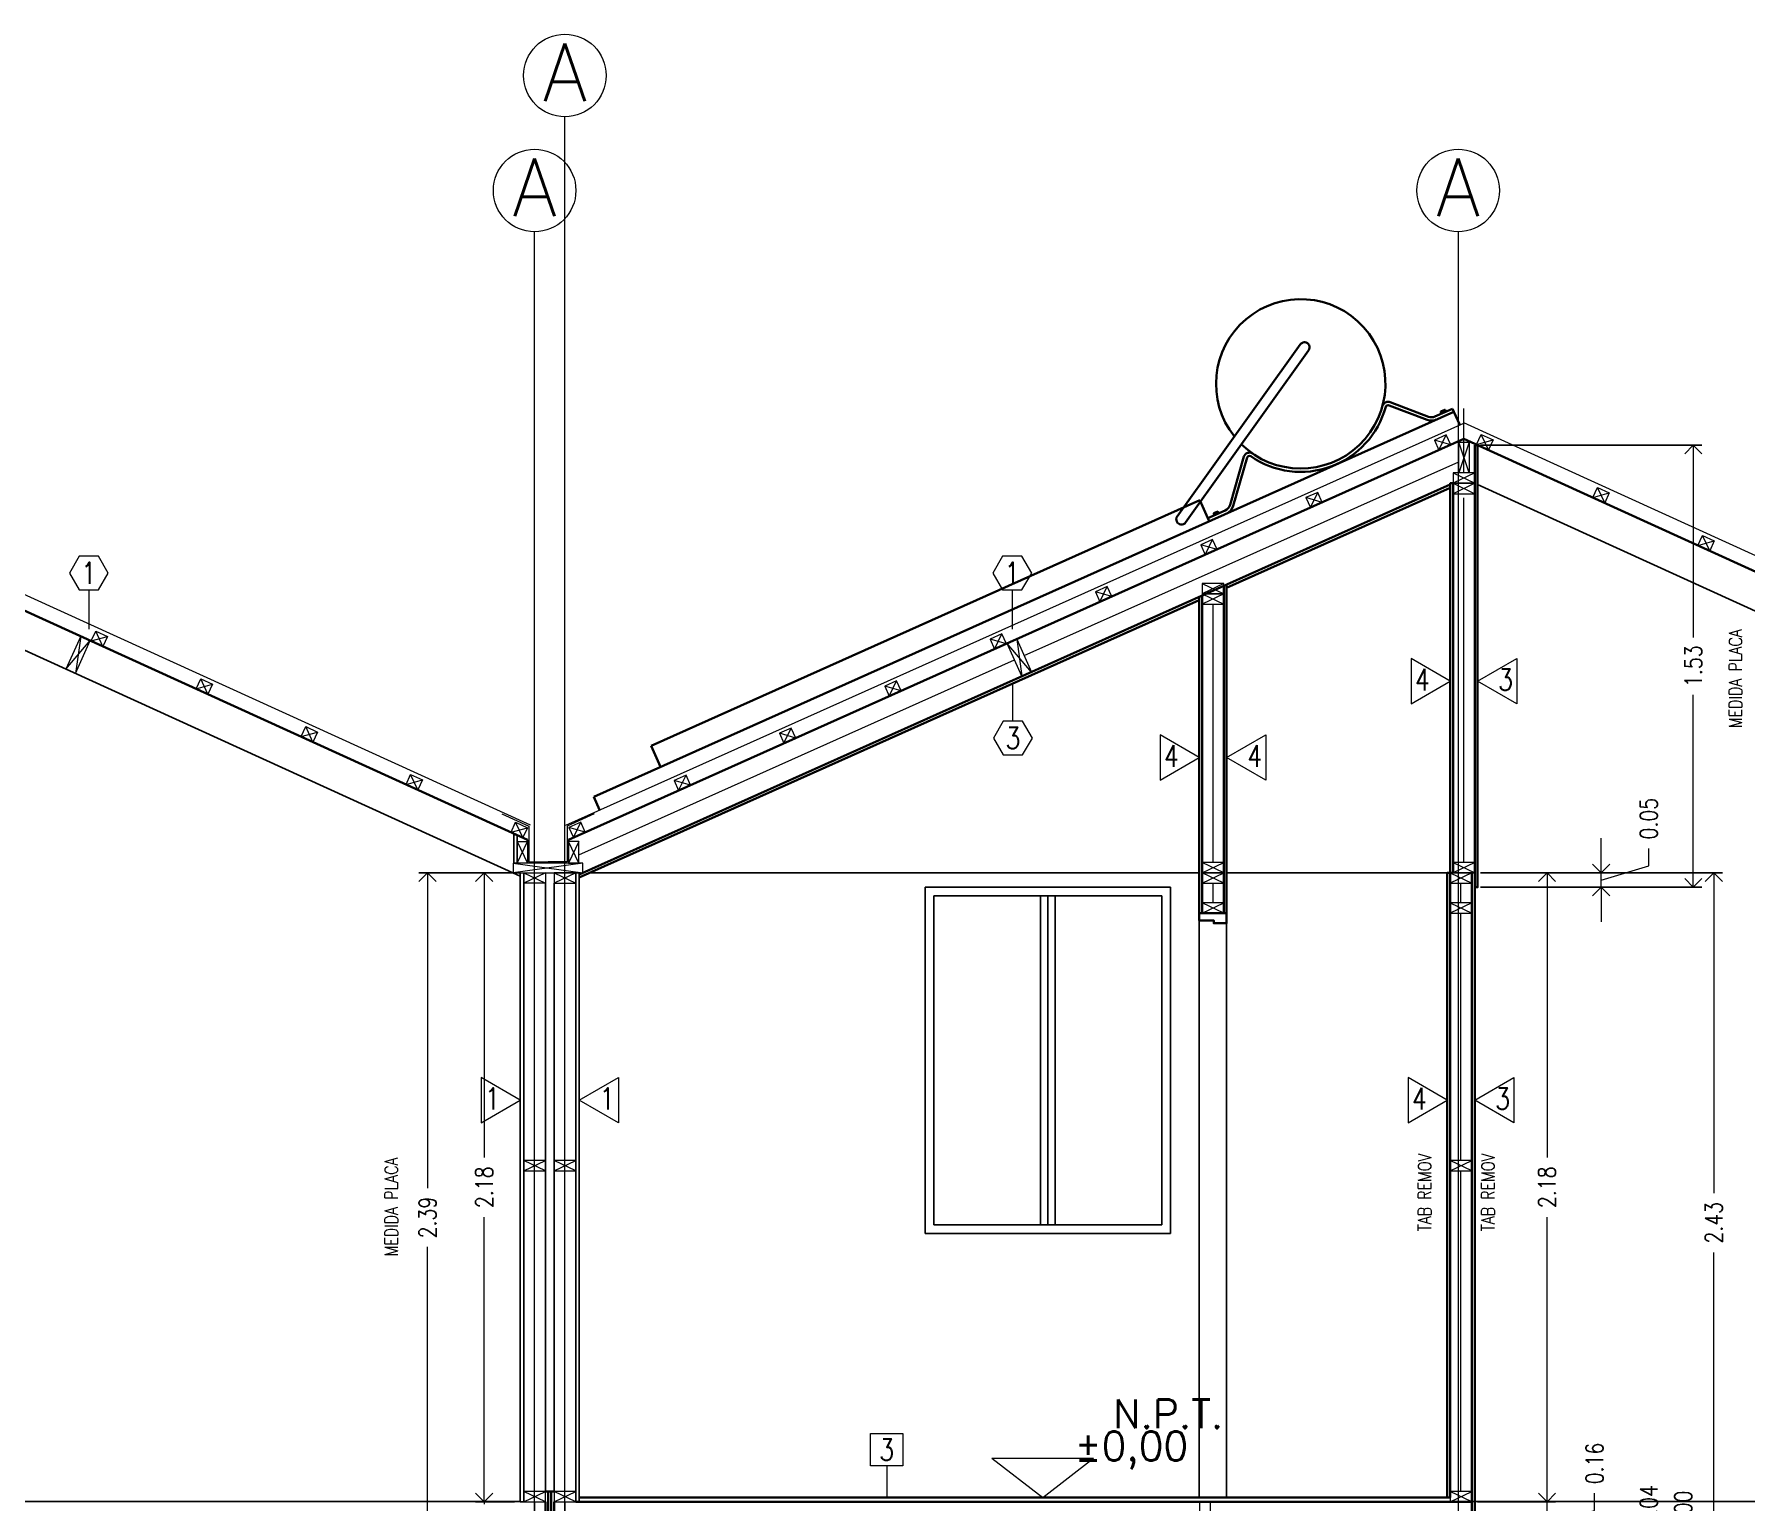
# Model space of a CAD drawing. Header units: metres. Extents: x -2 to 612, y -64 to 156.
# Drawn here: x 461.96 to 467.89, y 9.09 to 14.18 of the extents above; entities that cross this region are included whole.
import ezdxf
from ezdxf.enums import TextEntityAlignment as Align

# ---------------------------------------------------------------- set-up
doc = ezdxf.new("R2010")
doc.units = ezdxf.units.M
doc.header["$LTSCALE"] = 5
doc.header["$MEASUREMENT"] = 0
doc.layers.get('0').update_dxf_attribs({"color": 30})
doc.layers.get('DEFPOINTS').update_dxf_attribs({"color": 210})
doc.layers.add('_AUX', color=210, linetype='Continuous', lineweight=18, plot=False)
for name, color, linetype, lineweight in [('A-ANNO-DIMS', 3, 'Continuous', 18), ('A-ANNO-SYMB', 3, 'Continuous', 18), ('A-ANNO-TEXT', 3, 'Continuous', 18), ('A-DETL-MCUT', 4, 'Continuous', 25), ('A-ELEV-MBE1', 7, 'Continuous', 35), ('A-ELEV-MBE2', 4, 'Continuous', 25), ('A-SECT-MCUT', 7, 'Continuous', 35), ('A-WALL-PATT', 8, 'Continuous', 18), ('A-WALL-STUD', 3, 'Continuous', 18)]:
    doc.layers.add(name, color=color, linetype=linetype, lineweight=lineweight)
doc.styles.add('E-ROMANS', font='romans.shx', dxfattribs={"width": 0.8})
doc.dimstyles.new('E-0050_ARW_12', dxfattribs={"dimscale": 0.001, "dimtxt": 60, "dimasz": 60, "dimexe": 30, "dimexo": 20, "dimgap": 30, "dimtad": 0, "dimzin": 0, "dimdsep": 46, "dimtxsty": 'E-ROMANS', "dimblk": 'OPEN90', "dimcen": 30, "dimclrd": 256, "dimclre": 256, "dimclrt": 256, "dimadec": 0, "dimazin": 0, "dimtfac": 1, "dimtmove": 1, "dimatfit": 3, "dimldrblk": 'OPEN90', "dimfxl": 1, "dimtfill": 1, "dimtolj": 1, "dimtzin": 0, "dimlwd": -1, "dimarcsym": 0})

# ---------------------------------------------------------------- blocks, each defined once
blk = doc.blocks.new('_Open90')
at = {"color": 0, "linetype": 'ByBlock', "lineweight": -2}
for p, q in [((0, 0), (-1, 0)), ((-0.5, 0.5), (0, 0)), ((0, 0), (-0.5, -0.5))]:
    blk.add_line(p, q, dxfattribs=at)
blk = doc.blocks.new('*D919')
at = {"layer": 'A-ANNO-DIMS', "transparency": 16777216}
for p, q in [((467.2023, 9.1505), (467.2023, 9.2105)), ((467.2023, 8.9305), (467.2023, 9.0905)), ((467.2023, 8.9305), (467.2023, 9.0905)), ((467.3673, 9.06), (467.3673, 9.12)), ((467.2023, 9.0105), (467.3673, 9.06)), ((467.2023, 8.8705), (467.2023, 8.8105))]:
    blk.add_line(p, q, dxfattribs=at)
at = {"layer": 'A-ANNO-DIMS', "lineweight": -2, "transparency": 16777216}
for p, q in [((466.9616, 9.0905), (467.2323, 9.0905)), ((466.9616, 8.9305), (467.2323, 8.9305))]:
    blk.add_line(p, q, dxfattribs=at)
at = {"layer": 'DEFPOINTS', "color": 0, "transparency": 16777216}
for p in [(466.9416, 9.0905), (467.2023, 9.0905), (466.9416, 8.9305)]:
    blk.add_point(p, dxfattribs=at)
at = {"layer": 'A-ANNO-DIMS', "transparency": 16777216, "xscale": 0.06, "yscale": 0.06, "zscale": 0.06}
for p, rotation in [((467.2023, 9.0905), 270), ((467.2023, 8.9305), 90)]:
    blk.add_blockref('_Open90', p, dxfattribs=dict(at, rotation=rotation))
at = {"layer": 'A-ANNO-DIMS', "transparency": 16777216, "insert": (467.3673, 9.2231), "char_height": 0.06, "attachment_point": 5, "rotation": 90, "style": 'E-ROMANS', "bg_fill": 3, "box_fill_scale": 1.25, "bg_fill_color": 256, "bg_fill_true_color": 13158600, "bg_fill_transparency": 0}
blk.add_mtext('\\A1;0.16', dxfattribs=at)
blk = doc.blocks.new('*D920')
at = {"layer": 'A-ANNO-DIMS', "lineweight": -2, "transparency": 16777216}
for p, q in [((466.9716, 11.2705), (467.2323, 11.2705)), ((466.9616, 9.0905), (467.2323, 9.0905))]:
    blk.add_line(p, q, dxfattribs=at)
at = {"layer": 'A-ANNO-DIMS', "transparency": 16777216}
for p, q in [((467.2023, 11.2105), (467.2023, 10.2836)), ((467.2023, 9.1505), (467.2023, 10.0773))]:
    blk.add_line(p, q, dxfattribs=at)
at = {"layer": 'DEFPOINTS', "color": 0, "transparency": 16777216}
for p in [(466.9516, 11.2705), (467.2023, 11.2705), (466.9416, 9.0905)]:
    blk.add_point(p, dxfattribs=at)
at = {"layer": 'A-ANNO-DIMS', "transparency": 16777216, "xscale": 0.06, "yscale": 0.06, "zscale": 0.06}
for p, rotation in [((467.2023, 11.2705), 90), ((467.2023, 9.0905), 270)]:
    blk.add_blockref('_Open90', p, dxfattribs=dict(at, rotation=rotation))
at = {"layer": 'A-ANNO-DIMS', "transparency": 16777216, "insert": (467.2023, 10.1805), "char_height": 0.06, "attachment_point": 5, "rotation": 90, "style": 'E-ROMANS', "bg_fill": 3, "box_fill_scale": 1.25, "bg_fill_color": 256, "bg_fill_true_color": 13158600, "bg_fill_transparency": 0}
blk.add_mtext('\\A1;2.18', dxfattribs=at)
blk = doc.blocks.new('*D1562')
at = {"layer": 'A-ANNO-DIMS', "lineweight": -2, "transparency": 16777216}
for p, q in [((466.9716, 12.7529), (467.7396, 12.7529)), ((466.9816, 11.2205), (467.7396, 11.2205))]:
    blk.add_line(p, q, dxfattribs=at)
at = {"layer": 'A-ANNO-DIMS', "transparency": 16777216}
for p, q in [((467.7096, 12.6929), (467.7096, 12.0864)), ((467.7096, 11.2805), (467.7096, 11.887))]:
    blk.add_line(p, q, dxfattribs=at)
at = {"layer": 'DEFPOINTS', "color": 0, "transparency": 16777216}
for p in [(466.9516, 12.7529), (467.7096, 12.7529), (466.9616, 11.2205)]:
    blk.add_point(p, dxfattribs=at)
at = {"layer": 'A-ANNO-DIMS', "transparency": 16777216, "xscale": 0.06, "yscale": 0.06, "zscale": 0.06}
for p, rotation in [((467.7096, 12.7529), 90), ((467.7096, 11.2205), 270)]:
    blk.add_blockref('_Open90', p, dxfattribs=dict(at, rotation=rotation))
at = {"layer": 'A-ANNO-DIMS', "transparency": 16777216, "insert": (467.7096, 11.9867), "char_height": 0.06, "attachment_point": 5, "rotation": 90, "style": 'E-ROMANS', "bg_fill": 3, "box_fill_scale": 1.25, "bg_fill_color": 256, "bg_fill_true_color": 13158600, "bg_fill_transparency": 0}
blk.add_mtext('\\A1;1.53', dxfattribs=at)
blk = doc.blocks.new('*D1177')
at = {"layer": 'A-ANNO-DIMS', "transparency": 16777216}
for p, q in [((467.5098, 8.9045), (467.5098, 8.9645)), ((467.6748, 8.894), (467.6748, 8.954)), ((467.5098, 8.8445), (467.6748, 8.894)), ((467.5098, 8.7845), (467.5098, 8.7245))]:
    blk.add_line(p, q, dxfattribs=at)
at = {"layer": 'A-ANNO-DIMS', "lineweight": -2, "transparency": 16777216}
blk.add_line((466.9716, 8.8445), (467.5398, 8.8445), dxfattribs=at)
blk.add_line((466.9716, 8.8445), (467.5398, 8.8445), dxfattribs=at)
at = {"layer": 'DEFPOINTS', "color": 0, "transparency": 16777216}
for p in [(466.9516, 8.8445), (466.9516, 8.8445), (467.5098, 8.8445)]:
    blk.add_point(p, dxfattribs=at)
at = {"layer": 'A-ANNO-DIMS', "transparency": 16777216, "xscale": 0.06, "yscale": 0.06, "zscale": 0.06}
for rotation in [270, 90]:
    blk.add_blockref('_Open90', (467.5098, 8.8445), dxfattribs=dict(at, rotation=rotation))
at = {"layer": 'A-ANNO-DIMS', "transparency": 16777216, "insert": (467.6748, 9.0571), "char_height": 0.06, "attachment_point": 5, "rotation": 90, "style": 'E-ROMANS', "bg_fill": 3, "box_fill_scale": 1.25, "bg_fill_color": 256, "bg_fill_true_color": 13158600, "bg_fill_transparency": 0}
blk.add_mtext('\\A1;0.00', dxfattribs=at)
blk = doc.blocks.new('*D521')
at = {"layer": 'A-ANNO-DIMS', "transparency": 16777216}
for p, q in [((467.39, 8.9405), (467.39, 9.0005)), ((467.555, 8.912), (467.555, 8.972)), ((467.39, 8.8625), (467.555, 8.912)), ((467.39, 8.8445), (467.39, 8.8805)), ((467.39, 8.8445), (467.39, 8.8805)), ((467.39, 8.7845), (467.39, 8.7245))]:
    blk.add_line(p, q, dxfattribs=at)
at = {"layer": 'A-ANNO-DIMS', "lineweight": -2, "transparency": 16777216}
for p, q in [((466.9716, 8.8805), (467.42, 8.8805)), ((466.9716, 8.8445), (467.42, 8.8445))]:
    blk.add_line(p, q, dxfattribs=at)
at = {"layer": 'DEFPOINTS', "color": 0, "transparency": 16777216}
for p in [(466.9516, 8.8805), (466.9516, 8.8445), (467.39, 8.8805)]:
    blk.add_point(p, dxfattribs=at)
at = {"layer": 'A-ANNO-DIMS', "transparency": 16777216, "xscale": 0.06, "yscale": 0.06, "zscale": 0.06}
for p, rotation in [((467.39, 8.8805), 270), ((467.39, 8.8445), 90)]:
    blk.add_blockref('_Open90', p, dxfattribs=dict(at, rotation=rotation))
at = {"layer": 'A-ANNO-DIMS', "transparency": 16777216, "insert": (467.555, 9.0762), "char_height": 0.06, "attachment_point": 5, "rotation": 90, "style": 'E-ROMANS', "bg_fill": 3, "box_fill_scale": 1.25, "bg_fill_color": 256, "bg_fill_true_color": 13158600, "bg_fill_transparency": 0}
blk.add_mtext('\\A1;0.04', dxfattribs=at)
blk = doc.blocks.new('*D522')
at = {"layer": 'A-ANNO-DIMS', "lineweight": -2, "transparency": 16777216}
for p, q in [((466.9716, 11.2705), (467.8106, 11.2705)), ((466.9716, 8.8445), (467.8106, 8.8445))]:
    blk.add_line(p, q, dxfattribs=at)
at = {"layer": 'A-ANNO-DIMS', "transparency": 16777216}
for p, q in [((467.7806, 11.2105), (467.7806, 10.1606)), ((467.7806, 8.9045), (467.7806, 9.9543))]:
    blk.add_line(p, q, dxfattribs=at)
at = {"layer": 'DEFPOINTS', "color": 0, "transparency": 16777216}
for p in [(466.9516, 11.2705), (467.7806, 11.2705), (466.9516, 8.8445)]:
    blk.add_point(p, dxfattribs=at)
at = {"layer": 'A-ANNO-DIMS', "transparency": 16777216, "xscale": 0.06, "yscale": 0.06, "zscale": 0.06}
for p, rotation in [((467.7806, 11.2705), 90), ((467.7806, 8.8445), 270)]:
    blk.add_blockref('_Open90', p, dxfattribs=dict(at, rotation=rotation))
at = {"layer": 'A-ANNO-DIMS', "transparency": 16777216, "insert": (467.7806, 10.0575), "char_height": 0.06, "attachment_point": 5, "rotation": 90, "style": 'E-ROMANS', "bg_fill": 3, "box_fill_scale": 1.25, "bg_fill_color": 256, "bg_fill_true_color": 13158600, "bg_fill_transparency": 0}
blk.add_mtext('\\A1;2.43', dxfattribs=at)
blk = doc.blocks.new('*D524')
at = {"layer": 'A-ANNO-DIMS', "transparency": 16777216}
for p, q in [((467.39, 11.3305), (467.39, 11.3905)), ((467.555, 11.295), (467.555, 11.355)), ((467.39, 11.2455), (467.555, 11.295)), ((467.39, 11.2205), (467.39, 11.2705)), ((467.39, 11.2205), (467.39, 11.2705)), ((467.39, 11.1605), (467.39, 11.1005))]:
    blk.add_line(p, q, dxfattribs=at)
at = {"layer": 'A-ANNO-DIMS', "lineweight": -2, "transparency": 16777216}
for p, q in [((466.9716, 11.2705), (467.42, 11.2705)), ((466.9716, 11.2205), (467.42, 11.2205))]:
    blk.add_line(p, q, dxfattribs=at)
at = {"layer": 'DEFPOINTS', "color": 0, "transparency": 16777216}
for p in [(466.9516, 11.2705), (466.9516, 11.2205), (467.39, 11.2705)]:
    blk.add_point(p, dxfattribs=at)
at = {"layer": 'A-ANNO-DIMS', "transparency": 16777216, "xscale": 0.06, "yscale": 0.06, "zscale": 0.06}
for p, rotation in [((467.39, 11.2705), 270), ((467.39, 11.2205), 90)]:
    blk.add_blockref('_Open90', p, dxfattribs=dict(at, rotation=rotation))
at = {"layer": 'A-ANNO-DIMS', "transparency": 16777216, "insert": (467.555, 11.4581), "char_height": 0.06, "attachment_point": 5, "rotation": 90, "style": 'E-ROMANS', "bg_fill": 3, "box_fill_scale": 1.25, "bg_fill_color": 256, "bg_fill_true_color": 13158600, "bg_fill_transparency": 0}
blk.add_mtext('\\A1;0.05', dxfattribs=at)
blk = doc.blocks.new('*D1182')
at = {"layer": 'A-ANNO-DIMS', "lineweight": -2, "transparency": 16777216}
for p, q in [((463.6225, 11.2705), (463.2909, 11.2705)), ((463.6105, 8.8805), (463.2909, 8.8805))]:
    blk.add_line(p, q, dxfattribs=at)
at = {"layer": 'A-ANNO-DIMS', "transparency": 16777216}
for p, q in [((463.3209, 11.2105), (463.3209, 10.1775)), ((463.3209, 8.9405), (463.3209, 9.9735))]:
    blk.add_line(p, q, dxfattribs=at)
at = {"layer": 'DEFPOINTS', "color": 0, "transparency": 16777216}
for p in [(463.3209, 11.2705), (463.6425, 11.2705), (463.6305, 8.8805)]:
    blk.add_point(p, dxfattribs=at)
at = {"layer": 'A-ANNO-DIMS', "transparency": 16777216, "xscale": 0.06, "yscale": 0.06, "zscale": 0.06}
for p, rotation in [((463.3209, 11.2705), 90), ((463.3209, 8.8805), 270)]:
    blk.add_blockref('_Open90', p, dxfattribs=dict(at, rotation=rotation))
at = {"layer": 'A-ANNO-DIMS', "transparency": 16777216, "insert": (463.3209, 10.0755), "char_height": 0.06, "attachment_point": 5, "rotation": 90, "style": 'E-ROMANS', "bg_fill": 3, "box_fill_scale": 1.25, "bg_fill_color": 256, "bg_fill_true_color": 13158600, "bg_fill_transparency": 0}
blk.add_mtext('\\A1;2.39', dxfattribs=at)
blk = doc.blocks.new('*D1185')
at = {"layer": 'A-ANNO-DIMS', "transparency": 16777216}
for p, q in [((463.5176, 9.1505), (463.5176, 9.2105)), ((463.5176, 9.0905), (463.5176, 9.0817)), ((463.5176, 8.8805), (463.5176, 8.8892)), ((463.5176, 8.8205), (463.5176, 8.7605))]:
    blk.add_line(p, q, dxfattribs=at)
at = {"layer": 'A-ANNO-DIMS', "lineweight": -2, "transparency": 16777216}
for p, q in [((463.6225, 9.0905), (463.4876, 9.0905)), ((463.6105, 8.8805), (463.4876, 8.8805))]:
    blk.add_line(p, q, dxfattribs=at)
at = {"layer": 'DEFPOINTS', "color": 0, "transparency": 16777216}
for p in [(463.6425, 9.0905), (463.6305, 8.8805)]:
    blk.add_point(p, dxfattribs=at)
at = {"layer": 'A-ANNO-DIMS', "transparency": 16777216, "xscale": 0.06, "yscale": 0.06, "zscale": 0.06}
for p, rotation in [((463.5176, 9.0905), 270), ((463.5176, 8.8805), 90)]:
    blk.add_blockref('_Open90', p, dxfattribs=dict(at, rotation=rotation))
at = {"layer": 'A-ANNO-DIMS', "transparency": 16777216, "insert": (463.5176, 8.9855), "char_height": 0.06, "attachment_point": 5, "rotation": 90, "style": 'E-ROMANS', "bg_fill": 3, "box_fill_scale": 1.25, "bg_fill_color": 256, "bg_fill_true_color": 13158600, "bg_fill_transparency": 0}
blk.add_mtext('\\A1;0.21', dxfattribs=at)
at = {"layer": 'DEFPOINTS', "color": 0, "transparency": 16777216}
blk.add_point((463.5176, 9.0905), dxfattribs=at)
blk = doc.blocks.new('*D1186')
at = {"layer": 'A-ANNO-DIMS', "lineweight": -2, "transparency": 16777216}
for p, q in [((463.6105, 11.2705), (463.4876, 11.2705)), ((463.6225, 9.0905), (463.4876, 9.0905))]:
    blk.add_line(p, q, dxfattribs=at)
at = {"layer": 'A-ANNO-DIMS', "transparency": 16777216}
for p, q in [((463.5176, 11.2105), (463.5176, 10.2836)), ((463.5176, 9.1505), (463.5176, 10.0773))]:
    blk.add_line(p, q, dxfattribs=at)
at = {"layer": 'DEFPOINTS', "color": 0, "transparency": 16777216}
for p in [(463.5176, 11.2705), (463.6305, 11.2705), (463.6425, 9.0905)]:
    blk.add_point(p, dxfattribs=at)
at = {"layer": 'A-ANNO-DIMS', "transparency": 16777216, "xscale": 0.06, "yscale": 0.06, "zscale": 0.06}
for p, rotation in [((463.5176, 11.2705), 90), ((463.5176, 9.0905), 270)]:
    blk.add_blockref('_Open90', p, dxfattribs=dict(at, rotation=rotation))
at = {"layer": 'A-ANNO-DIMS', "transparency": 16777216, "insert": (463.5176, 10.1805), "char_height": 0.06, "attachment_point": 5, "rotation": 90, "style": 'E-ROMANS', "bg_fill": 3, "box_fill_scale": 1.25, "bg_fill_color": 256, "bg_fill_true_color": 13158600, "bg_fill_transparency": 0}
blk.add_mtext('\\A1;2.18', dxfattribs=at)

msp = doc.modelspace()

# ---------------------------------------------------------------- linework, layer by layer
at = {"layer": '_AUX'}
msp.add_lwpolyline([(466.91409, 12.65646), (466.91409, 12.87983)], dxfattribs=at)
at = {"layer": '_AUX', "color": 4}
for points in [[(463.57861, 11.47502), (463.67255, 11.43225), (463.67255, 11.30846), (463.73857, 11.30846)], [(463.89853, 11.47502), (463.80459, 11.43225), (463.80459, 11.30846), (463.73857, 11.30846)]]:
    msp.add_lwpolyline(points, dxfattribs=at)
at = {"layer": 'A-ANNO-SYMB'}
for p, q in [((463.79707, 4.93959), (463.79707, 13.891)), ((463.69203, 5.29119), (463.69203, 13.49239)), ((466.89407, 13.49239), (466.89407, 5.29116))]:
    msp.add_line(p, q, dxfattribs=at)
for points in [[(463.67786, 11.43542), (460.61507, 12.83018)], [(463.80034, 11.43581), (466.91409, 12.82932)], [(465.27772, 9.24134), (465.6298, 9.24134)], [(465.27772, 9.24134), (465.45376, 9.10546), (465.6298, 9.24134)]]:
    msp.add_lwpolyline(points, dxfattribs=at)
for centre in [(463.79707, 14.03402), (463.69203, 13.63542), (466.89407, 13.63542)]:
    msp.add_circle(centre, 0.14303, dxfattribs=at)
at = {"layer": 'A-ANNO-TEXT'}
for p, q in [((462.14648, 12.25106), (462.14648, 12.11495)), ((465.34816, 12.25106), (465.34816, 12.11495)), ((465.35058, 11.7958), (465.35058, 11.92668)), ((464.91307, 9.21467), (464.91307, 9.10546))]:
    msp.add_line(p, q, dxfattribs=at)
for points in [[(462.18015, 12.25106), (462.21381, 12.30936), (462.18015, 12.36767), (462.11282, 12.36767), (462.07915, 12.30936), (462.11282, 12.25106)], [(465.38182, 12.25106), (465.41548, 12.30936), (465.38182, 12.36767), (465.31449, 12.36767), (465.28083, 12.30936), (465.31449, 12.25106)], [(466.8666, 11.93458), (466.73074, 12.01302), (466.73074, 11.85614)], [(465.38424, 11.67918), (465.41791, 11.73749), (465.38424, 11.7958), (465.31692, 11.7958), (465.28325, 11.73749), (465.31692, 11.67918)], [(465.99657, 11.66987), (465.86071, 11.74831), (465.86071, 11.59143)], [(466.09157, 11.66987), (466.22743, 11.74831), (466.22743, 11.59143)], [(463.84657, 10.48206), (463.98243, 10.5605), (463.98243, 10.40362)], [(466.85659, 10.48206), (466.72072, 10.5605), (466.72073, 10.40362)], [(464.85682, 9.32717), (464.96932, 9.32717), (464.96932, 9.21467), (464.85682, 9.21467)]]:
    msp.add_lwpolyline(points, close=True, dxfattribs=at)
at = {"layer": 'A-DETL-MCUT'}
msp.add_lwpolyline([(463.61952, 11.40235), (463.63152, 11.40235), (463.63152, 11.30346), (463.61952, 11.30346)], close=True, dxfattribs=at)
for points in [[(463.6425, 11.27046), (463.6425, 9.09046), (463.65451, 9.09046), (463.65451, 11.27046)], [(463.84657, 11.27046), (463.84657, 9.09046), (463.83457, 9.09046), (463.83457, 11.27046)]]:
    msp.add_lwpolyline(points, dxfattribs=at)
at = {"layer": 'A-ELEV-MBE1'}
for p, q in [((466.34695, 13.10218), (465.92027, 12.50589)), ((466.37573, 13.08112), (465.94917, 12.48498)), ((466.65484, 12.8908), (466.78683, 12.84042)), ((466.65897, 12.90162), (466.79096, 12.85125)), ((466.87483, 12.87923), (466.81374, 12.85189)), ((466.87483, 12.87923), (466.87956, 12.86865)), ((466.83688, 12.86284), (466.83433, 12.86855)), ((466.8346, 12.86926), (466.84798, 12.87525)), ((466.83987, 12.86417), (466.83731, 12.86988)), ((466.8457, 12.87364), (466.84826, 12.86793)), ((466.84869, 12.87498), (466.85124, 12.86926)), ((466.10336, 12.54562), (466.15094, 12.71315)), ((466.1145, 12.54245), (466.16223, 12.71012)), ((466.08688, 12.5266), (466.02651, 12.49958)), ((466.04701, 12.51679), (466.06039, 12.52277)), ((466.0611, 12.5225), (466.06365, 12.51679)), ((466.02651, 12.49958), (466.03124, 12.489)), ((466.04929, 12.51036), (466.04674, 12.51608)), ((466.05228, 12.5117), (466.04972, 12.51741)), ((466.05811, 12.52117), (466.06067, 12.51545)), ((463.66752, 11.37846), (463.66752, 11.38504)), ((466.85655, 11.27046), (466.85655, 9.10546)), ((466.86655, 9.10546), (466.86655, 11.27046)), ((466.86655, 9.10546), (463.84657, 9.10546))]:
    msp.add_line(p, q, dxfattribs=at)
for points in [[(463.89707, 11.53388), (466.87956, 12.86865)], [(466.87956, 12.86865), (466.89998, 12.82301)], [(463.66752, 11.38504), (460.61504, 12.77488)], [(463.80957, 11.38503), (466.91409, 12.77419)], [(463.84657, 11.26465), (466.86659, 12.61599)], [(466.09157, 12.25824), (466.86659, 12.60503)], [(464.09626, 11.71068), (465.99856, 12.56202)], [(465.99856, 12.56202), (466.03124, 12.489)], [(466.00657, 12.23117), (466.00657, 11.13046), (465.99657, 11.13046), (465.99657, 12.22669)], [(466.09157, 12.2692), (466.09157, 11.13046), (466.08157, 11.13046), (466.08157, 12.26472)], [(463.84657, 11.25369), (465.99657, 12.21574)], [(464.09626, 11.71068), (464.12894, 11.63766)], [(463.89707, 11.53388), (463.91749, 11.48825)], [(463.80957, 11.38503), (463.80957, 11.37846)], [(465.99657, 11.13046), (465.99657, 11.10546), (466.04657, 11.10546), (466.04657, 11.09546), (466.09157, 11.09546), (466.09157, 11.13046), (465.99657, 11.13046)], [(463.75957, 9.12646), (463.72954, 9.12646)], [(463.72954, 9.09046), (463.72954, 8.93046)], [(463.73955, 9.12646), (463.73955, 8.85846)], [(463.74955, 9.12646), (463.74955, 8.85846)], [(463.75957, 9.09046), (463.75957, 8.93046)], [(463.83457, 8.93046), (466.94155, 8.93046), (466.94155, 9.09046), (463.83457, 9.09046), (463.83457, 9.09046)]]:
    msp.add_lwpolyline(points, dxfattribs=at)
for centre, radius, start, end in [((466.34835, 12.96527), 0.2936, 225.568379, 218.437273), ((466.3614, 13.09173), 0.01783, 323.501841, 144.718406), ((466.34835, 12.96527), 0.30519, 235.350316, 344.885617), ((466.65154, 12.88215), 0.02085, 69.110123, 160.195072), ((466.65154, 12.88214), 0.00927, 69.139338, 157.431765), ((466.80158, 12.87906), 0.04136, 249.110123, 294.110123), ((466.80158, 12.87906), 0.02977, 249.110123, 294.110123), ((466.83482, 12.86877), 0.000537, 114.110123, 204.110123), ((466.83682, 12.86967), 0.000537, 24.110123, 114.110123), ((466.83737, 12.86305), 0.000537, 204.110123, 294.110123), ((466.8378, 12.8701), 0.000537, 114.110123, 204.110123), ((466.83938, 12.86395), 0.000537, 294.110123, 24.110123), ((466.84036, 12.86439), 0.000537, 204.110123, 294.110123), ((466.84521, 12.87342), 0.000537, 24.110123, 114.110123), ((466.84619, 12.87386), 0.000537, 114.110123, 204.110123), ((466.8482, 12.87476), 0.000537, 24.110123, 114.110123), ((466.84777, 12.86771), 0.000537, 294.110123, 24.110123), ((466.84875, 12.86815), 0.000537, 204.110123, 294.110123), ((466.85075, 12.86904), 0.000537, 294.110123, 24.110123), ((466.17053, 12.70601), 0.02085, 59.889413, 159.99153), ((466.17053, 12.70601), 0.00926, 62.308281, 153.62295), ((466.05762, 12.52095), 0.000537, 24.110123, 114.110123), ((466.0586, 12.52139), 0.000537, 114.110123, 204.110123), ((466.06061, 12.52228), 0.000537, 24.110123, 114.110123), ((466.07472, 12.55377), 0.02977, 294.110123, 344.110123), ((466.07472, 12.55377), 0.04136, 294.110123, 344.110123), ((465.93472, 12.49544), 0.01783, 144.110123, 325.079987), ((466.04723, 12.5163), 0.000537, 114.110123, 204.110123), ((466.04923, 12.51719), 0.000537, 24.110123, 114.110123), ((466.04978, 12.51058), 0.000537, 204.110123, 294.110123), ((466.05021, 12.51763), 0.000537, 114.110123, 204.110123), ((466.05179, 12.51148), 0.000537, 294.110123, 24.110123), ((466.05277, 12.51192), 0.000537, 204.110123, 294.110123), ((466.06018, 12.51523), 0.000537, 294.110123, 24.110123), ((466.06116, 12.51567), 0.000537, 204.110123, 294.110123), ((466.06316, 12.51657), 0.000537, 294.110123, 24.110123)]:
    msp.add_arc(centre, radius, start, end, dxfattribs=at)
at = {"layer": 'A-ELEV-MBE2'}
for p, q in [((463.72954, 9.12646), (463.72954, 11.23446)), ((463.75957, 9.12646), (463.75957, 11.23446)), ((465.99657, 11.27046), (463.88405, 11.27046)), ((465.04657, 11.22046), (465.04657, 10.02046)), ((465.04657, 11.22046), (465.89657, 11.22046)), ((465.89657, 11.22046), (465.89657, 10.02046)), ((466.85655, 11.27046), (466.09157, 11.27046)), ((465.07657, 11.19046), (465.86657, 11.19046)), ((465.07657, 10.05046), (465.07657, 11.19046)), ((465.44657, 11.19046), (465.44657, 10.05046)), ((465.47157, 11.19046), (465.47157, 10.05046)), ((465.49657, 11.19046), (465.49657, 10.05046)), ((465.86657, 10.05046), (465.86657, 11.19046)), ((466.09157, 11.13046), (465.99657, 11.13046)), ((465.99657, 9.10546), (465.99657, 11.13046)), ((466.09157, 9.10546), (466.09157, 11.13046)), ((465.07657, 10.05046), (465.86657, 10.05046)), ((465.04657, 10.02046), (465.89657, 10.02046))]:
    msp.add_line(p, q, dxfattribs=at)
at = {"layer": 'A-SECT-MCUT'}
msp.add_line((466.85655, 11.27046), (466.86655, 11.27046), dxfattribs=at)
for points in [[(466.95159, 12.75292), (466.95159, 11.22046), (466.9616, 11.22046), (466.9616, 12.75292)], [(466.94155, 11.27046), (466.94156, 8.84446), (466.95156, 8.84446), (466.95159, 11.27046)]]:
    msp.add_lwpolyline(points, dxfattribs=at)
msp.add_lwpolyline([(466.87659, 11.27046), (466.87659, 12.62046), (466.86659, 12.62046), (466.86655, 11.27046)], close=True, dxfattribs=at)
at = {"layer": 'A-WALL-PATT', "ltscale": 0.1}
for p, q in [((466.91409, 11.30646), (466.91409, 12.57046)), ((466.04407, 12.20181), (466.04407, 11.30646)), ((463.69204, 10.28046), (463.69204, 11.23446)), ((463.79707, 10.28046), (463.79707, 11.23446)), ((466.04407, 11.23446), (466.04407, 11.16646)), ((466.90406, 11.16646), (466.90406, 11.23446)), ((466.90406, 10.27346), (466.90406, 11.13046)), ((463.69204, 9.12646), (463.69204, 10.23046)), ((463.79707, 9.12646), (463.79707, 10.23046)), ((466.90406, 9.12646), (466.90406, 10.23746)), ((463.69204, 9.09046), (463.69204, 8.93046)), ((463.79707, 9.09046), (463.79707, 8.93046))]:
    msp.add_line(p, q, dxfattribs=at)
at = {"layer": 'A-WALL-PATT', "ltscale": 0.16}
for points in [[(465.38919, 12.02338), (466.89609, 12.69489)], [(463.84557, 11.33267), (465.35633, 12.00868)]]:
    msp.add_lwpolyline(points, dxfattribs=at)
at = {"layer": 'A-WALL-STUD'}
for p, q in [((466.86848, 12.75378), (466.81188, 12.77008)), ((466.8274, 12.7354), (466.85296, 12.78846)), ((466.93209, 12.65646), (466.89609, 12.763)), ((466.93209, 12.763), (466.89609, 12.65646)), ((466.38214, 12.53616), (466.40769, 12.58923)), ((466.42321, 12.55454), (466.36662, 12.57085)), ((466.0581, 12.39117), (466.0015, 12.40747)), ((466.01702, 12.37279), (466.04258, 12.42585)), ((465.69298, 12.22779), (465.63639, 12.2441)), ((465.65191, 12.20941), (465.67746, 12.26248)), ((466.08157, 12.27381), (466.00657, 12.23781)), ((466.00657, 12.27381), (466.08157, 12.23781)), ((466.08157, 12.23781), (466.00657, 12.20181)), ((466.00657, 12.23781), (466.08157, 12.20181)), ((462.19538, 12.05533), (462.17018, 12.10856)), ((462.06713, 11.97638), (462.15132, 12.07539)), ((462.11855, 12.09031), (462.09989, 11.96146)), ((462.15443, 12.07398), (462.21113, 12.08991)), ((465.32787, 12.06442), (465.27127, 12.08072)), ((465.28679, 12.04604), (465.31235, 12.0991)), ((465.41453, 11.96625), (465.33098, 12.06581)), ((465.36384, 12.08051), (465.38168, 11.95155)), ((462.55943, 11.88958), (462.53422, 11.94281)), ((464.92168, 11.88266), (464.94723, 11.93573)), ((462.51847, 11.90822), (462.57517, 11.92416)), ((464.96275, 11.90104), (464.90616, 11.91735)), ((462.88251, 11.74247), (462.93921, 11.75841)), ((462.92347, 11.72382), (462.89826, 11.77706)), ((464.59764, 11.73767), (464.54104, 11.75397)), ((464.55656, 11.71929), (464.58212, 11.77235)), ((463.24655, 11.57672), (463.30325, 11.59265)), ((463.28751, 11.55807), (463.2623, 11.6113)), ((464.23253, 11.57429), (464.17593, 11.5906)), ((464.19145, 11.55591), (464.21701, 11.60898)), ((463.61059, 11.41096), (463.66729, 11.4269)), ((463.65155, 11.39232), (463.62634, 11.44555)), ((463.86741, 11.41092), (463.81081, 11.42722)), ((463.82634, 11.39254), (463.85189, 11.4456)), ((463.63152, 11.30346), (463.66752, 11.37846)), ((463.63152, 11.37846), (463.66752, 11.30346)), ((463.84557, 11.30346), (463.80957, 11.37846)), ((463.84557, 11.37846), (463.80957, 11.30346)), ((466.00657, 11.27046), (466.08157, 11.30646)), ((466.08157, 11.27046), (466.00657, 11.30646)), ((463.83457, 11.27046), (463.75957, 11.23446)), ((463.75957, 11.27046), (463.83457, 11.23446)), ((466.00657, 11.23446), (466.08157, 11.27046)), ((466.08157, 11.23446), (466.00657, 11.27046)), ((466.00657, 11.13046), (466.08157, 11.16646)), ((466.08157, 11.13046), (466.00657, 11.16646)), ((463.75957, 10.23746), (463.83457, 10.27346)), ((463.83457, 10.23746), (463.75957, 10.27346)), ((463.75957, 9.09046), (463.83457, 9.12646)), ((463.83457, 9.09046), (463.75957, 9.12646))]:
    msp.add_line(p, q, dxfattribs=at)
for points in [[(466.8274, 12.7354), (466.86848, 12.75378), (466.85296, 12.78846), (466.81188, 12.77008)], [(466.89609, 12.763), (466.93209, 12.763), (466.93209, 12.65646), (466.89609, 12.65646)], [(466.38214, 12.53616), (466.42321, 12.55454), (466.40769, 12.58923), (466.36662, 12.57085)], [(466.01702, 12.37279), (466.0581, 12.39117), (466.04258, 12.42585), (466.0015, 12.40747)], [(465.65191, 12.20941), (465.69298, 12.22779), (465.67746, 12.26248), (465.63639, 12.2441)], [(466.08157, 12.27381), (466.00657, 12.27381), (466.00657, 12.23781), (466.08157, 12.23781)], [(466.08157, 12.23781), (466.00657, 12.23781), (466.00657, 12.20181), (466.08157, 12.20181)], [(462.19538, 12.05533), (462.15443, 12.07398), (462.17018, 12.10856), (462.21113, 12.08991)], [(462.15132, 12.07539), (462.11855, 12.09031), (462.06713, 11.97638), (462.09989, 11.96146)], [(465.28679, 12.04604), (465.32787, 12.06442), (465.31235, 12.0991), (465.27127, 12.08072)], [(465.33098, 12.06581), (465.36384, 12.08051), (465.41453, 11.96625), (465.38168, 11.95155)], [(462.55943, 11.88958), (462.51847, 11.90822), (462.53422, 11.94281), (462.57517, 11.92416)], [(464.92168, 11.88266), (464.96275, 11.90104), (464.94723, 11.93573), (464.90616, 11.91735)], [(462.92347, 11.72382), (462.88251, 11.74247), (462.89826, 11.77706), (462.93921, 11.75841)], [(464.55656, 11.71929), (464.59764, 11.73767), (464.58212, 11.77235), (464.54104, 11.75397)], [(463.28751, 11.55807), (463.24655, 11.57672), (463.2623, 11.6113), (463.30325, 11.59265)], [(464.19145, 11.55591), (464.23253, 11.57429), (464.21701, 11.60898), (464.17593, 11.5906)], [(463.65155, 11.39232), (463.61059, 11.41096), (463.62634, 11.44555), (463.66729, 11.4269)], [(463.82634, 11.39254), (463.86741, 11.41092), (463.85189, 11.4456), (463.81081, 11.42722)], [(463.63152, 11.30346), (463.63152, 11.37846), (463.66752, 11.37846), (463.66752, 11.30346)], [(463.84557, 11.30346), (463.84557, 11.37846), (463.80957, 11.37846), (463.80957, 11.30346)], [(466.00657, 11.27046), (466.08157, 11.27046), (466.08157, 11.30646), (466.00657, 11.30646)], [(463.83457, 11.27046), (463.75957, 11.27046), (463.75957, 11.23446), (463.83457, 11.23446)], [(466.00657, 11.23446), (466.08157, 11.23446), (466.08157, 11.27046), (466.00657, 11.27046)], [(466.00657, 11.13046), (466.08157, 11.13046), (466.08157, 11.16646), (466.00657, 11.16646)], [(463.75957, 10.23746), (463.83457, 10.23746), (463.83457, 10.27346), (463.75957, 10.27346)], [(463.75957, 9.09046), (463.83457, 9.09046), (463.83457, 9.12646), (463.75957, 9.12646)]]:
    msp.add_lwpolyline(points, close=True, dxfattribs=at)
for points in [[(463.73854, 11.27046), (463.85957, 11.27046), (463.85957, 11.30346), (463.61752, 11.30346), (463.61752, 11.30346), (463.61752, 11.27046), (463.73854, 11.27046)], [(463.85957, 11.30346), (463.61752, 11.27046)], [(463.61752, 11.30346), (463.85957, 11.27046)], [(466.03457, 9.09046), (466.03457, 8.93046), (465.99857, 8.93046), (465.99857, 9.09046), (466.03457, 9.09046)]]:
    msp.add_lwpolyline(points, dxfattribs=at)

# ---------------------------------------------------------------- texts
at = {"layer": 'A-ANNO-TEXT', "attachment_point": 5, "style": 'E-ROMANS'}
for s, insert, char_height, rotation in [('\\pi-0.45,l0.45,t0.45;1', (462.14648, 12.30936), 0.075, 0.000475), ('\\pi-0.45,l0.45,t0.45;1', (465.34816, 12.30936), 0.075, 0.000475), ('MEDIDA PLACA', (467.85582, 11.94391), 0.045, 90), ('\\pi-0.45,l0.45,t0.45;4', (466.7697, 11.94023), 0.075, 0.000475), ('\\pi-0.45,l0.45,t0.45;3', (465.35058, 11.73749), 0.075, 0.000475), ('\\pi-0.45,l0.45,t0.45;4', (465.89967, 11.67552), 0.075, 0.000475), ('\\pi-0.45,l0.45,t0.45;4', (466.18848, 11.67552), 0.075, 359.999525), ('\\pi-0.45,l0.45,t0.45;1', (463.94347, 10.48771), 0.075, 359.999525), ('\\pi-0.45,l0.45,t0.45;4', (466.75968, 10.48771), 0.075, 0.000475), ('MEDIDA PLACA', (463.19554, 10.11274), 0.045, 90), ('TAB REMOV', (466.77793, 10.16294), 0.045, 90), ('\\pi-0.45,l0.45,t0.45;3', (464.91307, 9.27092), 0.075, 0.000475)]:
    msp.add_mtext(s, dxfattribs=dict(at, insert=insert, char_height=char_height, rotation=rotation))
at = {"layer": 'A-ANNO-TEXT', "style": 'E-ROMANS'}
for p in [(463.79707, 14.04516), (463.69203, 13.64656), (466.89407, 13.64655)]:
    msp.add_attdef('A', text='0.00', height=0.2, dxfattribs=at).set_placement(p, align=Align.MIDDLE_CENTER)
for tag, text, p in [('N.P.T.', 'N.', (465.8891, 9.31546)), ('%%P0,00', '0.00', (465.76092, 9.20387))]:
    msp.add_attdef(tag, text=text, height=0.1, dxfattribs=at).set_placement(p, align=Align.BOTTOM_CENTER)

# ---------------------------------------------------------------- next in the draw order: dimensions: what is measured, and where the dimension line sits
at = {"layer": 'A-ANNO-DIMS'}
for base, p1, p2, picture, middle in [((463.32092, 11.27046), (463.63049, 8.88046), (463.6425, 11.27046), '*D1182', (463.32092, 10.07546)), ((467.20234, 9.09046), (466.94155, 8.93046), (466.94156, 9.09046), '*D919', (467.36734, 9.14996))]:
    dim = msp.add_linear_dim(base=base, p1=p1, p2=p2, angle=90, dimstyle='E-0050_ARW_12', dxfattribs=at)
    dim.commit()
    dim.dimension.update_dxf_attribs({"geometry": picture, "text_midpoint": middle})

# ---------------------------------------------------------------- next in the draw order: dimensions: what is measured, and where the dimension line sits
for base, p1, p2, picture, middle in [((467.20234, 11.27046), (466.94156, 9.09046), (466.95158, 11.27046), '*D920', (467.20234, 10.18046)), ((463.51759, 9.09046), (463.63049, 8.88046), (463.6425, 9.09046), '*D1185', (463.51759, 8.98546))]:
    dim = msp.add_linear_dim(base=base, p1=p1, p2=p2, angle=90, dimstyle='E-0050_ARW_12', dxfattribs=at)
    dim.commit()
    dim.dimension.update_dxf_attribs({"geometry": picture, "text_midpoint": middle})

# ---------------------------------------------------------------- next in the draw order: dimensions: what is measured, and where the dimension line sits
for base, p1, p2, picture, middle in [((467.70961, 12.75292), (466.9616, 11.22046), (466.95159, 12.75292), '*D1562', (467.70961, 11.98669)), ((463.51759, 11.27046), (463.6425, 9.09046), (463.63049, 11.27046), '*D1186', (463.51759, 10.18046)), ((467.5098027753, 8.8444631985), (466.9515594013, 8.8444631985), (466.9515594013, 8.8444631985), '*D1177', (467.6748027753, 8.9839631985))]:
    dim = msp.add_linear_dim(base=base, p1=p1, p2=p2, angle=90, dimstyle='E-0050_ARW_12', dxfattribs=at)
    dim.commit()
    dim.dimension.update_dxf_attribs({"geometry": picture, "text_midpoint": middle})

# ---------------------------------------------------------------- next in the draw order: linework, layer by layer
at = {"layer": 'A-ANNO-TEXT'}
for points in [[(466.9616, 11.93458), (467.09746, 12.01302), (467.09746, 11.85614)], [(463.6425, 10.48206), (463.50664, 10.5605), (463.50664, 10.40362)]]:
    msp.add_lwpolyline(points, close=True, dxfattribs=at)
at = {"layer": 'A-ELEV-MBE2'}
msp.add_line((460.6425, 9.09115), (463.64249, 9.09115), dxfattribs=at)
msp.add_lwpolyline([(463.6425, 11.25909), (460.66255, 12.61591)], dxfattribs=at)
at = {"layer": 'A-SECT-MCUT'}
msp.add_line((466.9616, 12.75292), (466.95159, 12.75292), dxfattribs=at)
at = {"layer": 'A-WALL-STUD'}
for p, q in [((466.95835, 12.75473), (467.01505, 12.77067)), ((466.9993, 12.73608), (466.9741, 12.78931)), ((466.95159, 12.65646), (466.87659, 12.62046)), ((466.87659, 12.65646), (466.95159, 12.62046)), ((466.95159, 12.62046), (466.87659, 12.58446)), ((466.87659, 12.62046), (466.95159, 12.58446)), ((467.36135, 12.57124), (467.41805, 12.58718)), ((467.4023, 12.55259), (467.3771, 12.60582)), ((467.72539, 12.40549), (467.78209, 12.42142)), ((467.76635, 12.38684), (467.74114, 12.44007)), ((463.65454, 11.27046), (463.72954, 11.23446)), ((463.72954, 11.27046), (463.65454, 11.23446)), ((463.65454, 10.23746), (463.72954, 10.27346)), ((463.72954, 10.23746), (463.65454, 10.27346)), ((463.65454, 9.09046), (463.72954, 9.12646)), ((463.72954, 9.09046), (463.65454, 9.12646))]:
    msp.add_line(p, q, dxfattribs=at)
for points in [[(466.9993, 12.73608), (466.95835, 12.75473), (466.9741, 12.78931), (467.01505, 12.77067)], [(466.95159, 12.65646), (466.87659, 12.65646), (466.87659, 12.62046), (466.95159, 12.62046)], [(466.95159, 12.62046), (466.87659, 12.62046), (466.87659, 12.58446), (466.95159, 12.58446)], [(467.4023, 12.55259), (467.36135, 12.57124), (467.3771, 12.60582), (467.41805, 12.58718)], [(467.76635, 12.38684), (467.72539, 12.40549), (467.74114, 12.44007), (467.78209, 12.42142)], [(463.65454, 11.27046), (463.72954, 11.27046), (463.72954, 11.23446), (463.65454, 11.23446)], [(463.65454, 10.23746), (463.72954, 10.23746), (463.72954, 10.27346), (463.65454, 10.27346)], [(463.65454, 9.09046), (463.72954, 9.09046), (463.72954, 9.12646), (463.65454, 9.12646)]]:
    msp.add_lwpolyline(points, close=True, dxfattribs=at)

# ---------------------------------------------------------------- next in the draw order: texts
at = {"layer": 'A-ANNO-TEXT', "char_height": 0.075, "attachment_point": 5, "style": 'E-ROMANS'}
for s, insert, rotation in [('\\pi-0.45,l0.45,t0.45;3', (467.0585, 11.94023), 359.999525), ('\\pi-0.45,l0.45,t0.45;1', (463.5456, 10.48771), 0.000475)]:
    msp.add_mtext(s, dxfattribs=dict(at, insert=insert, rotation=rotation))

# ---------------------------------------------------------------- next in the draw order: dimensions: what is measured, and where the dimension line sits
at = {"layer": 'A-ANNO-DIMS'}
dim = msp.add_linear_dim(base=(467.39003, 8.88046), p1=(466.95156, 8.84446), p2=(466.95157, 8.88046), angle=90, dimstyle='E-0050_ARW_12', dxfattribs=at)
dim.commit()
dim.dimension.update_dxf_attribs({"geometry": '*D521', "text_midpoint": (467.55503, 9.00196)})

# ---------------------------------------------------------------- next in the draw order: dimensions: what is measured, and where the dimension line sits
dim = msp.add_linear_dim(base=(467.78063, 11.27046), p1=(466.95157, 8.84446), p2=(466.95159, 11.27046), angle=90, dimstyle='E-0050_ARW_12', dxfattribs=at)
dim.commit()
dim.dimension.update_dxf_attribs({"geometry": '*D522', "text_midpoint": (467.78063, 10.05746)})

# ---------------------------------------------------------------- next in the draw order: linework, layer by layer
at = {"layer": 'A-ANNO-TEXT'}
msp.add_lwpolyline([(466.95158, 10.48206), (467.08744, 10.5605), (467.08744, 10.40362)], close=True, dxfattribs=at)
at = {"layer": 'A-ELEV-MBE2'}
msp.add_line((466.94156, 9.09115), (469.94155, 9.09115), dxfattribs=at)
at = {"layer": 'A-WALL-STUD'}
for p, q in [((466.86656, 10.23746), (466.94156, 10.27346)), ((466.94156, 10.23746), (466.86656, 10.27346)), ((466.86656, 9.09046), (466.94156, 9.12646)), ((466.94156, 9.09046), (466.86656, 9.12646))]:
    msp.add_line(p, q, dxfattribs=at)
for points in [[(466.86656, 10.23746), (466.94156, 10.23746), (466.94156, 10.27346), (466.86656, 10.27346)], [(466.86656, 9.09046), (466.94156, 9.09046), (466.94156, 9.12646), (466.86656, 9.12646)]]:
    msp.add_lwpolyline(points, close=True, dxfattribs=at)

# ---------------------------------------------------------------- next in the draw order: texts
at = {"layer": 'A-ANNO-TEXT', "attachment_point": 5, "style": 'E-ROMANS'}
for s, insert, char_height, rotation in [('\\pi-0.45,l0.45,t0.45;3', (467.04849, 10.48771), 0.075, 359.999525), ('TAB REMOV', (466.9977, 10.16294), 0.045, 90)]:
    msp.add_mtext(s, dxfattribs=dict(at, insert=insert, char_height=char_height, rotation=rotation))

# ---------------------------------------------------------------- next in the draw order: dimensions: what is measured, and where the dimension line sits
at = {"layer": 'A-ANNO-DIMS'}
dim = msp.add_linear_dim(base=(467.39005, 11.27046), p1=(466.95157, 11.22046), p2=(466.95159, 11.27046), angle=90, dimstyle='E-0050_ARW_12', dxfattribs=at)
dim.commit()
dim.dimension.update_dxf_attribs({"geometry": '*D524', "text_midpoint": (467.55505, 11.38496)})

# ---------------------------------------------------------------- next in the draw order: linework, layer by layer
at = {"layer": 'A-ANNO-SYMB'}
msp.add_lwpolyline([(469.97687, 11.43542), (466.91409, 12.83018)], dxfattribs=at)
at = {"layer": 'A-ELEV-MBE1'}
msp.add_lwpolyline([(469.96656, 11.38504), (466.91409, 12.77488)], dxfattribs=at)
at = {"layer": 'A-ELEV-MBE2'}
msp.add_lwpolyline([(469.94157, 11.25908), (466.9616, 12.61591)], dxfattribs=at)
at = {"layer": 'A-WALL-STUD'}
for p, q in [((466.95159, 11.30646), (466.87659, 11.27046)), ((466.87659, 11.30646), (466.95159, 11.27046)), ((466.94155, 11.27046), (466.86655, 11.23446)), ((466.86655, 11.27046), (466.94155, 11.23446)), ((466.94155, 11.16646), (466.86655, 11.13046)), ((466.86655, 11.16646), (466.94155, 11.13046))]:
    msp.add_line(p, q, dxfattribs=at)
for points in [[(466.95159, 11.30646), (466.87659, 11.30646), (466.87659, 11.27046), (466.95159, 11.27046)], [(466.94155, 11.27046), (466.86655, 11.27046), (466.86655, 11.23446), (466.94155, 11.23446)], [(466.94155, 11.16646), (466.86655, 11.16646), (466.86655, 11.13046), (466.94155, 11.13046)]]:
    msp.add_lwpolyline(points, close=True, dxfattribs=at)

doc.saveas('drawing.dxf')
